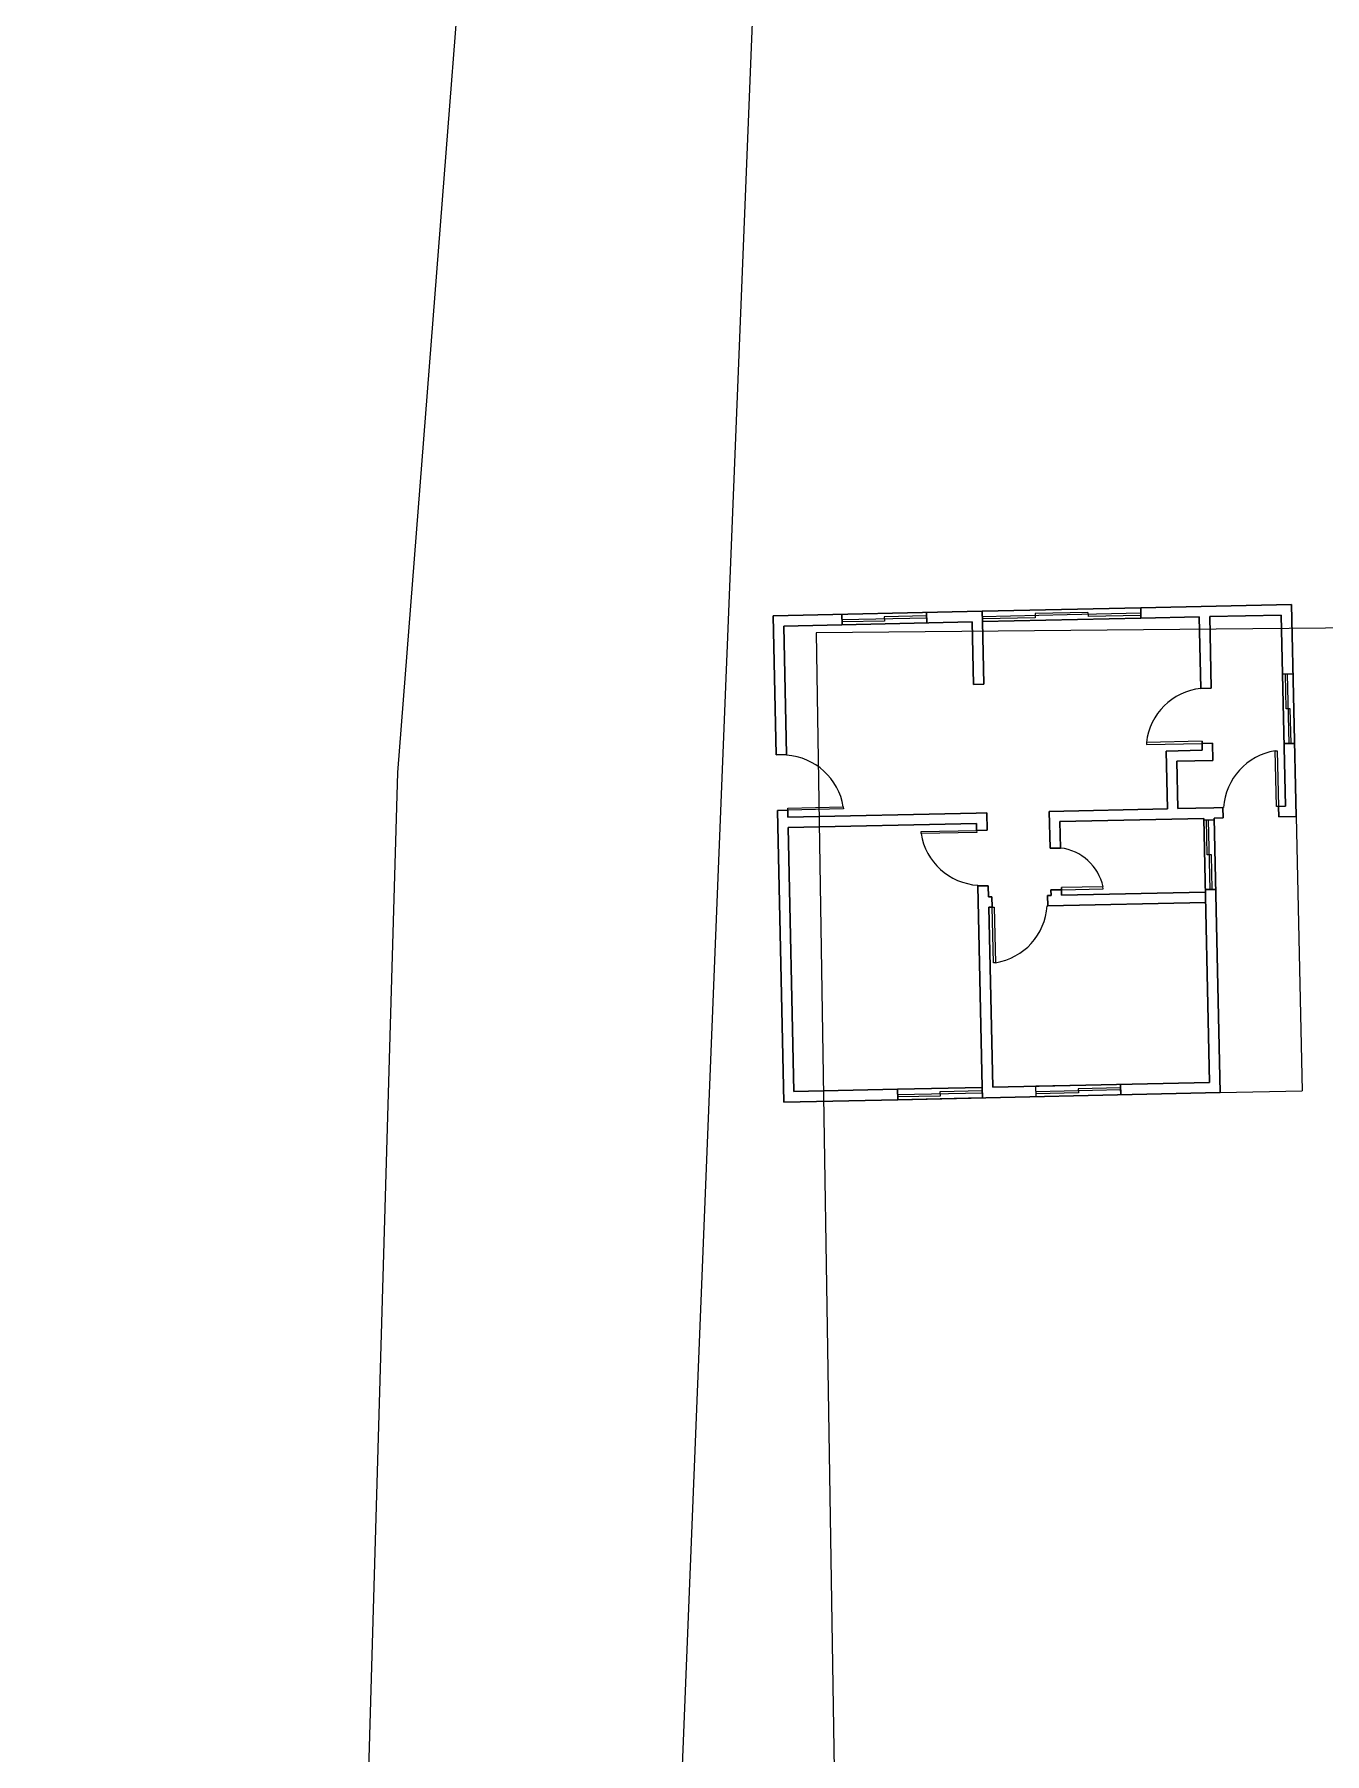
# Model space of a CAD drawing. Header units: metres. Extents: x -71 to 881, y -503 to 661.
# Drawn here: x 81.59 to 100.15, y -235.03 to -210.29 of the extents above; entities that cross this region are included whole.
import ezdxf

# ---------------------------------------------------------------- set-up
doc = ezdxf.new("R2010")
doc.units = ezdxf.units.M
doc.linetypes.add('ACAD_ISO02W100', pattern=[15, 12, -3])
for name, color, linetype, lineweight in [('02. Paredes', 6, 'Continuous', 30), ('03. Esquadria janelas', 2, 'Continuous', 15), ('03. Esquadria Porta', 2, 'Continuous', 15), ('04. Pisos', 8, 'Continuous', 5), ('08. Projeção', 1, 'ACAD_ISO02W100', 5)]:
    doc.layers.add(name, color=color, linetype=linetype, lineweight=lineweight)

msp = doc.modelspace()

# ---------------------------------------------------------------- linework, layer by layer
for p, q in [((94.003, -225.467), (95.223, -225.441)), ((95.223, -225.441), (94.003, -225.467)), ((94.003, -225.467), (94.006, -225.617)), ((94.006, -225.617), (94.003, -225.467)), ((95.226, -225.591), (94.006, -225.617)), ((95.226, -225.591), (95.223, -225.441)), ((95.226, -225.591), (95.224, -225.491)), ((97.212, -225.397), (95.992, -225.424)), ((95.996, -225.574), (95.992, -225.424)), ((95.996, -225.574), (95.992, -225.424)), ((97.215, -225.547), (95.996, -225.574)), ((97.215, -225.547), (97.212, -225.397)), ((97.212, -225.397), (97.215, -225.547)), ((97.215, -225.547), (97.213, -225.447))]:
    msp.add_line(p, q)
at = {"layer": '02. Paredes'}
for p, q in [((95.222, -218.589), (92.212, -218.655)), ((92.256, -220.655), (92.212, -218.655)), ((93.202, -218.633), (93.206, -218.783)), ((93.206, -218.783), (93.202, -218.633)), ((94.422, -218.607), (94.425, -218.757)), ((94.425, -218.757), (94.422, -218.607)), ((95.222, -218.589), (97.501, -218.539)), ((95.222, -218.589), (95.225, -218.739)), ((95.225, -218.739), (95.222, -218.589)), ((99.671, -218.491), (97.501, -218.539)), ((97.504, -218.689), (97.501, -218.539)), ((98.494, -218.667), (99.524, -218.644)), ((99.584, -221.394), (99.524, -218.644)), ((99.738, -221.54), (99.671, -218.491)), ((95.075, -218.742), (92.366, -218.802)), ((92.366, -218.802), (92.406, -220.651)), ((95.095, -219.642), (95.075, -218.742)), ((95.225, -218.739), (97.504, -218.689)), ((95.245, -219.639), (95.225, -218.739)), ((95.225, -218.739), (95.245, -219.639)), ((98.344, -218.67), (97.504, -218.689)), ((98.367, -219.7), (98.344, -218.67)), ((98.517, -219.697), (98.494, -218.667)), ((95.245, -219.639), (95.095, -219.642)), ((99.543, -219.494), (99.693, -219.491)), ((99.543, -219.494), (99.693, -219.491)), ((99.543, -219.494), (99.693, -219.491)), ((98.367, -219.7), (98.517, -219.697)), ((97.867, -220.601), (98.387, -220.59)), ((97.885, -221.431), (97.867, -220.601)), ((98.387, -220.59), (98.384, -220.46)), ((98.387, -220.59), (98.384, -220.46)), ((98.384, -220.49), (98.534, -220.487)), ((98.384, -220.49), (98.387, -220.59)), ((98.387, -220.59), (98.384, -220.49)), ((98.387, -220.59), (98.384, -220.49)), ((98.54, -220.736), (98.534, -220.487)), ((99.565, -220.494), (99.715, -220.491)), ((99.565, -220.494), (99.715, -220.491)), ((99.715, -220.491), (99.565, -220.494)), ((99.565, -220.494), (99.665, -220.492)), ((92.406, -220.651), (92.256, -220.655)), ((98.02, -220.748), (98.54, -220.736)), ((98.035, -221.428), (98.02, -220.748)), ((92.424, -221.451), (92.274, -221.455)), ((92.274, -221.455), (92.366, -225.654)), ((92.426, -221.551), (92.424, -221.451)), ((92.426, -221.551), (92.424, -221.451)), ((95.136, -221.492), (92.426, -221.551)), ((95.136, -221.492), (95.286, -221.488)), ((95.291, -221.738), (95.286, -221.488)), ((97.885, -221.431), (96.185, -221.468)), ((96.185, -221.468), (97.885, -221.431)), ((96.197, -221.999), (96.185, -221.468)), ((98.408, -221.57), (96.339, -221.615)), ((96.347, -221.996), (96.339, -221.615)), ((98.555, -221.416), (98.035, -221.428)), ((98.492, -225.369), (98.408, -221.57)), ((98.409, -221.595), (98.559, -221.591)), ((98.409, -221.595), (98.559, -221.591)), ((98.409, -221.595), (98.559, -221.591)), ((98.555, -221.416), (98.685, -221.413)), ((98.558, -221.566), (98.688, -221.563)), ((98.645, -225.515), (98.558, -221.566)), ((98.685, -221.413), (98.688, -221.563)), ((99.485, -221.396), (99.584, -221.394)), ((99.485, -221.396), (99.584, -221.394)), ((99.584, -221.394), (99.485, -221.396)), ((99.584, -221.394), (99.485, -221.396)), ((99.485, -221.396), (99.488, -221.546)), ((99.485, -221.396), (99.488, -221.546)), ((99.488, -221.546), (99.738, -221.54)), ((95.139, -221.642), (92.43, -221.701)), ((92.43, -221.701), (92.513, -225.5)), ((95.141, -221.742), (95.139, -221.642)), ((95.139, -221.642), (95.141, -221.742)), ((95.141, -221.742), (95.291, -221.738)), ((96.197, -221.999), (96.347, -221.996)), ((95.159, -222.541), (95.309, -222.538)), ((95.223, -225.441), (95.159, -222.541)), ((95.312, -222.698), (95.309, -222.538)), ((96.21, -222.599), (96.36, -222.596)), ((96.212, -222.678), (96.21, -222.599)), ((96.362, -222.675), (96.36, -222.566)), ((96.362, -222.675), (96.36, -222.596)), ((98.431, -222.594), (98.581, -222.591)), ((98.431, -222.594), (98.531, -222.592)), ((95.312, -222.698), (95.362, -222.697)), ((95.315, -222.848), (95.365, -222.847)), ((95.372, -225.437), (95.315, -222.848)), ((95.365, -222.847), (95.362, -222.697)), ((96.162, -222.679), (96.212, -222.678)), ((96.165, -222.829), (96.162, -222.679)), ((96.165, -222.829), (98.435, -222.779)), ((96.362, -222.675), (98.431, -222.629)), ((92.513, -225.5), (94.003, -225.467)), ((94.006, -225.617), (98.645, -225.515)), ((95.223, -225.441), (95.226, -225.591)), ((95.372, -225.437), (98.492, -225.369)), ((92.366, -225.654), (94.006, -225.617))]:
    msp.add_line(p, q, dxfattribs=at)
at = {"layer": '03. Esquadria janelas'}
for p, q in [((94.423, -218.657), (93.813, -218.67)), ((96.443, -218.642), (95.223, -218.669)), ((96.742, -218.606), (95.983, -218.622)), ((95.983, -218.622), (95.984, -218.682)), ((97.503, -218.619), (96.443, -218.642)), ((96.742, -218.606), (96.744, -218.666)), ((97.504, -218.649), (96.744, -218.666)), ((94.424, -218.687), (93.204, -218.713)), ((93.814, -218.73), (93.205, -218.743)), ((93.813, -218.67), (93.814, -218.73)), ((95.984, -218.682), (95.224, -218.699)), ((99.594, -219.993), (99.583, -219.493)), ((99.635, -220.492), (99.613, -219.493)), ((99.654, -219.992), (99.594, -219.993)), ((99.665, -220.492), (99.654, -219.992)), ((98.46, -222.094), (98.449, -221.594)), ((98.501, -222.593), (98.479, -221.593)), ((98.52, -222.092), (98.46, -222.094)), ((98.531, -222.592), (98.52, -222.092)), ((95.224, -225.521), (94.005, -225.547)), ((94.615, -225.564), (94.005, -225.577)), ((95.224, -225.491), (94.614, -225.504)), ((94.614, -225.504), (94.615, -225.564)), ((97.214, -225.477), (95.994, -225.504)), ((96.605, -225.52), (95.995, -225.534)), ((97.213, -225.447), (96.603, -225.46)), ((96.603, -225.46), (96.605, -225.52))]:
    msp.add_line(p, q, dxfattribs=at)
at = {"layer": '03. Esquadria Porta'}
for points in [[(97.584, -220.477), (97.585, -220.507), (98.384, -220.49), (98.384, -220.46)], [(99.437, -220.597), (99.467, -220.596), (99.485, -221.396), (99.455, -221.397)], [(93.223, -221.404), (93.224, -221.434), (92.424, -221.451), (92.423, -221.421)], [(94.342, -221.789), (94.341, -221.759), (95.141, -221.742), (95.142, -221.772)], [(96.959, -222.552), (96.36, -222.566), (96.36, -222.596), (96.96, -222.582)], [(95.413, -223.646), (95.383, -223.647), (95.365, -222.847), (95.395, -222.846)]]:
    msp.add_lwpolyline(points, close=True, dxfattribs=at)
at = {"layer": '04. Pisos'}
for p in [(99.738, -221.54), (98.645, -225.515)]:
    msp.add_line(p, (99.825, -225.489), dxfattribs=at)
for points in [[(86.276, -350.734), (92.154, -204.157), (93.813, -194.715), (97.153, -190.632), (102.229, -187.221), (107.801, -186.1), (115.155, -185.578), (144.148, -184.336), (149.03, -183.222), (152.129, -181.361), (153.267, -179.512), (158.808, -169.754), (158.448, -130.642), (155.958, -126.975), (151.814, -123.506), (149.081, -121.825), (144.084, -121.512), (107.247, -118.688), (108.965, -64.136), (129.009, -65.904), (128.934, -61.117), (108.041, -58.962)], [(98.578, -184.29), (94.265, -187.391), (90.587, -193.372), (88.389, -200.677), (86.808, -220.907), (85.04, -281.774), (82.826, -324.126), (81.586, -347.85)], [(271.608, -329.476), (324.775, -328.914), (324.032, -192.711), (114.552, -194.747), (114.709, -218.693), (92.831, -218.902), (93.348, -251.334)]]:
    msp.add_lwpolyline(points, dxfattribs=at)
at = {"layer": '08. Projeção'}
for centre, radius, start, end in [((98.461, -220.578), 0.883, 96.1325, 173.4521), ((99.576, -221.469), 0.883, 99.0701, 176.3897), ((92.351, -221.543), 0.883, 9.0701, 86.3897), ((95.214, -221.65), 0.883, 189.0701, 266.3897), ((96.263, -222.704), 0.713, 12.26, 83.1998), ((95.274, -222.774), 0.883, 279.0701, 356.3897)]:
    msp.add_arc(centre, radius, start, end, dxfattribs=at)

doc.saveas('drawing.dxf')
